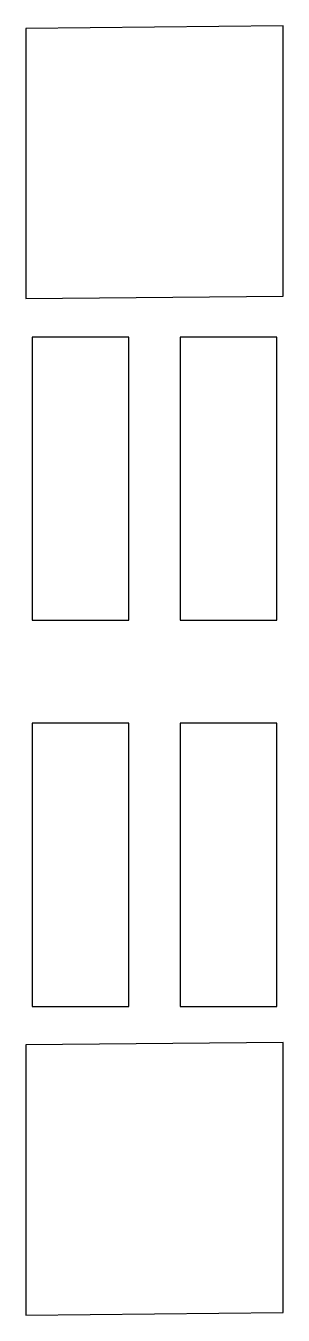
# Model space of a CAD drawing. Header units: metres. Extents: x 0 to 40, y -100 to 100.
import ezdxf

# ---------------------------------------------------------------- set-up
doc = ezdxf.new("R2010")
doc.units = ezdxf.units.M

msp = doc.modelspace()

# ---------------------------------------------------------------- linework, layer by layer
at = {"layer": 'TREAD'}
for p, q in [((40, 100.4), (0, 100)), ((40, 58.4), (40, 100.4)), ((0, 100), (0, 58)), ((0, 58), (40, 58.4)), ((16, 52), (1, 52)), ((1, 52), (1, 8)), ((16, 8), (16, 52)), ((39, 52), (24, 52)), ((24, 52), (24, 8)), ((39, 8), (39, 52)), ((1, 8), (16, 8)), ((24, 8), (39, 8)), ((16, -8), (1, -8)), ((1, -8), (1, -52)), ((16, -52), (16, -8)), ((39, -8), (24, -8)), ((24, -8), (24, -52)), ((39, -52), (39, -8)), ((1, -52), (16, -52)), ((24, -52), (39, -52)), ((40, -57.6), (0, -58)), ((0, -58), (0, -100)), ((40, -99.6), (40, -57.6)), ((0, -100), (40, -99.6))]:
    msp.add_line(p, q, dxfattribs=at)

doc.saveas('drawing.dxf')
